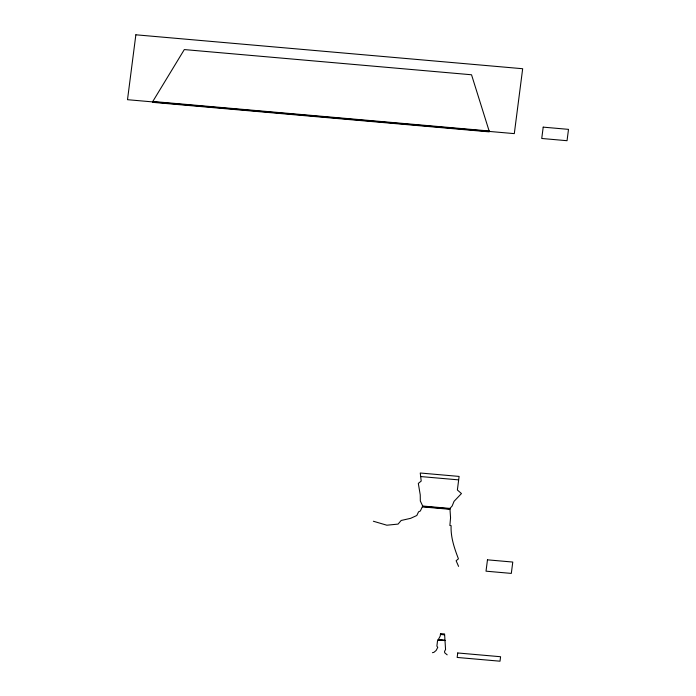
<?xml version="1.0" encoding="UTF-8"?>
<svg xmlns="http://www.w3.org/2000/svg" width="696" height="696" viewBox="0 0 696 696"><rect width="100%" height="100%" fill="white"/><g stroke="black" fill="none" stroke-linecap="round" stroke-linejoin="round"><path stroke-width="1.04" d="M373.361 521.243L386.845 525.21L398.069 524.097L401.166 520.477L410.649 518.329L416.817 515.501L418.557 511.838L420.349 510.986L422.69 506.035L420.323 500.998L420.245 494.908L418.313 483.407L421.21 481.084L420.254 473.01L459.108 476.421L457.376 490.001L461.465 493.56L454.053 501.329L452.148 506.001L449.929 508.428L450.556 517.772L449.877 525.515L451.121 525.637C450.547 536.99 454.358 548.248 458.438 558.836L456.124 560.75L458.577 566.379M432.442 652.7L433.973 652.291L436.14 650.473L437.775 647.35A16.017 13.963 -2.5 0 1 436.888 646.114L437.488 641.103L440.15 636.231L440.672 633.63L444.579 633.978L445.562 649.525L444.561 651.395L444.674 652.744L447.189 654.849M440.672 633.63L440.333 634.456L444.526 634.848M152.537 101.894L184.318 49.573L471.531 74.768L489.271 131.431M420.758 476.56L458.412 479.857M422.69 506.035L449.929 508.428M422.637 506.47L449.868 508.863M422.576 506.905L449.816 509.289M438.21 639.763L445.022 640.355M438.202 639.868L445.005 640.468M438.184 639.981L444.996 640.572M135.859 34.8L127.499 99.693L514.309 133.623L522.67 68.73L135.859 34.8M152.598 101.459L152.485 102.321L489.218 131.857L489.323 130.996L152.598 101.459M457.733 652.97L457.159 657.442L500.006 661.2L500.581 656.728L457.733 652.97M487.478 559.836L486.017 571.181L511.316 573.4L512.778 562.055L487.478 559.836M543.202 127.142L541.74 138.478L567.04 140.705L568.502 129.36L543.202 127.142"/></g></svg>
